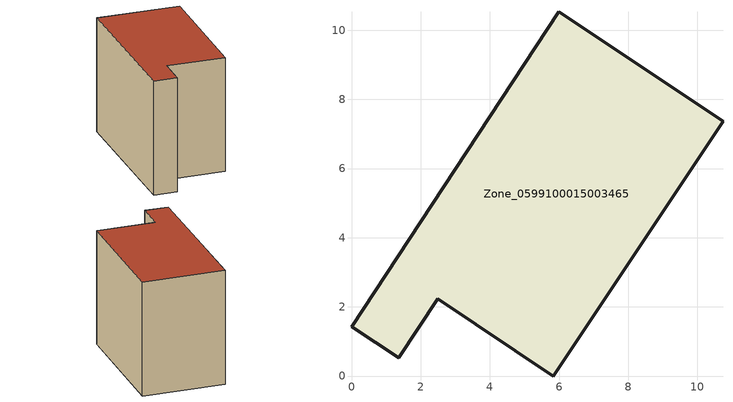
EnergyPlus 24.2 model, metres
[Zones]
Zone_0599100015003465
 floor ground (C_G): 2.49,2.23 1.36,0.53 0,1.43 5.99,10.53 10.74,7.37 5.84,0 z0.73
 wall outside (C_F): 5.99,10.53 0,1.43 1.36,0.53 2.49,2.23 5.84,0 10.74,7.37 5.99,10.53 z0.73:8.79
 roof outside (C_R): 5.84,0 10.74,7.37 5.99,10.53 0,1.43 1.36,0.53 2.49,2.23 z8.79
[BUILDING]
Pand.0599100015003465: North Axis=0; Terrain=City; Loads Convergence Tolerance Value=0.04; Temperature Convergence Tolerance Value=0.4; Solar Distribution=FullExterior; Maximum Number of Warmup Days=25; Minimum Number of Warmup Days=1
[Site:Location]
Rotterdam.The.Hague.AP_ZH_NLD Design_Conditions: Latitude=51.96; Longitude=4.45; Time Zone=1; Elevation=-4.5
[SITE:GROUNDTEMPERATURE:BUILDINGSURFACE]
18, 18, 18, 18, 18, 18, 18, 18, 18, 18, 18, 18
[MATERIAL] Thermal Absorptance=0.9; Solar Absorptance=0.7; Visible Absorptance=0.7
Name | Roughness | Thickness | Conductivity | Density | Specific Heat
G.TC.1965-1974 | MediumSmooth | 0.15 | 0.882353 | 540 | 1210
F.TC.1965-1974 | Rough | 0.3 | 0.697674 | 1920 | 840
R.TC.1965-1974 | MediumRough | 0.2 | 0.232558 | 1500 | 1000
[CONSTRUCTION]
C_G: G.TC.1965-1974
C_F: F.TC.1965-1974
C_R: R.TC.1965-1974
[ZONE]
Zone_0599100015003465: Type=1; Multiplier=1; Ceiling Height=Autocalculate; Volume=Autocalculate; Floor Area=autocalculate; Part of Total Floor Area=Yes
[ZONEINFILTRATION:DESIGNFLOWRATE]
Infil_Zone_0599100015003465: Zone or ZoneList or Space or SpaceList=Zone_0599100015003465; Schedule=AlwaysOn; Design Flow Rate Calculation Method=Flow/Area; Flow Rate per Floor Area=0.003; Constant Term Coefficient=1; Temperature Term Coefficient=0; Velocity Term Coefficient=0; Velocity Squared Term Coefficient=0
[HVACTEMPLATE:ZONE:IDEALLOADSAIRSYSTEM]
Zone_0599100015003465: Maximum Heating Supply Air Temperature=50; Minimum Cooling Supply Air Temperature=13; Maximum Heating Supply Air Humidity Ratio=0.0156; Minimum Cooling Supply Air Humidity Ratio=0.0077; Heating Limit=NoLimit; Cooling Limit=NoLimit; Dehumidification Control Type=ConstantSensibleHeatRatio; Cooling Sensible Heat Ratio=0.7; Dehumidification Setpoint=60; Humidification Control Type=None; Humidification Setpoint=30; Outdoor Air Method=None; Outdoor Air Flow Rate per Person=0.00944; Outdoor Air Flow Rate per Zone Floor Area=0; Outdoor Air Flow Rate per Zone=0; Demand Controlled Ventilation Type=None; Outdoor Air Economizer Type=NoEconomizer; Heat Recovery Type=None; Sensible Heat Recovery Effectiveness=0.7; Latent Heat Recovery Effectiveness=0.65
[ZONECONTROL:THERMOSTAT]
ThermostatControl_Zone_0599100015003465: Zone or ZoneList=Zone_0599100015003465; Control Type Schedule=DualSetpointControlType; Control 1=Thermostat_Zone_0599100015003465; Temperature Difference Between Cutout And Setpoint=0
[THERMOSTATSETPOINT:DUALSETPOINT]
Thermostat_Zone_0599100015003465: Heating Setpoint Temperature Schedule=HeatingSetpoint_Zone_0599100015003465; Cooling Setpoint Temperature Schedule=CoolingSetpoint_Zone_0599100015003465
[SCHEDULE:COMPACT]
HeatingSetpoint_Zone_0599100015003465: Through: 12/31, For: AllDays, Until: 24:00, 21
CoolingSetpoint_Zone_0599100015003465: Through: 12/31, For: AllDays, Until: 24:00, 24
DualSetpointControlType: Through: 12/31, For: AllDays, Until: 24:00, 4
AlwaysOn: Through: 12/31, For: AllDays, Until: 24:00, 1
